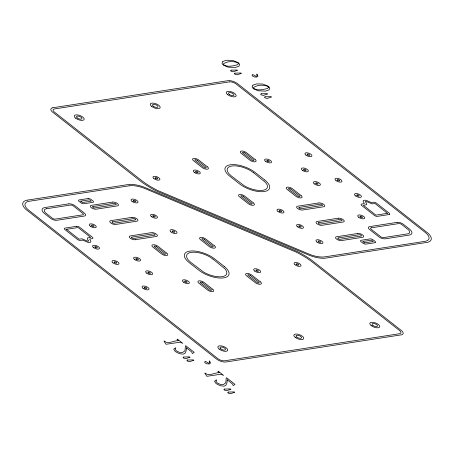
<?xml version="1.0" encoding="UTF-8"?>
<svg xmlns="http://www.w3.org/2000/svg" width="454" height="454" viewBox="0 0 454 454"><rect width="100%" height="100%" fill="white"/><g stroke="black" fill="none" stroke-linecap="round" stroke-linejoin="round"><path stroke-width="0.68" d="M135.156 239.735L156.346 236.455A3.694 1.561 20.4 0 0 156.431 234.156A3.694 1.561 20.4 0 0 151.477 232.635L130.287 235.915A3.694 1.561 20.4 0 0 130.202 238.214A3.694 1.561 20.4 0 0 135.156 239.735M364.477 242.884L373.301 241.5L371.582 240.149L362.706 241.5L364.42 242.867M178.178 340.29L178.161 340.676C173.956 340.438 167.849 344.711 164.462 341.107L163.968 341.039L166.016 344.285L180.051 342.202L182.786 343.366L177.463 339.183L177.06 339.246L178.178 340.29M218.998 372.325L218.981 372.711C214.776 372.473 208.67 376.752 205.282 373.143L204.788 373.075L206.837 376.321L220.871 374.244L223.606 375.401L218.283 371.224L217.88 371.281L218.998 372.325M186.446 347.775L186.146 350.874L184.937 353.416L183.206 354.154L179.347 353.666L175.323 351.589L173.695 349.302L175.426 347.775L175.811 348.076L175.182 349.325L176.424 350.897L179.296 352.31L182.417 352.599L184.954 350.794L185.459 345.84L185.856 345.778L194.216 352.332L192.382 353.553L191.645 351.935L186.446 347.775M227.267 379.811L226.966 382.909L225.757 385.452L224.032 386.189L220.167 385.707L216.144 383.624L214.515 381.337L216.246 379.811L216.632 380.111L216.002 381.366L217.245 382.932L220.116 384.345L223.237 384.634L225.774 382.83L226.279 377.876L226.682 377.813L235.036 384.373L233.203 385.588L232.465 383.971L227.267 379.811M80.704 201.145L82.458 202.529L91.294 201.15L89.534 199.783L80.704 201.145M66.517 229.321L79.064 239.196L81.924 238.781L86.731 240.819A1.328 0.562 20.4 0 0 88.258 241.188A1.328 0.562 20.4 0 0 88.485 240.546L87.747 239.86L87.389 237.941L90.681 237.414L78.094 227.533L66.517 229.321M387.483 213.323L375.906 215.128L363.319 205.248L366.611 204.72L366.253 202.807L365.515 202.115A1.328 0.562 20.4 0 1 365.742 201.474A1.328 0.562 20.4 0 1 367.269 201.848L372.076 203.88L374.936 203.471L387.483 213.323M222.766 61.511L222.006 63.458L223.243 65.092L227.891 67.118L235.291 67.493L238.923 66.267L239.706 64.44L238.384 62.646L232.533 60.382L226.359 60.269L222.766 61.511M252.889 85.153L252.129 87.1L253.366 88.734L258.014 90.76L265.414 91.135L269.052 89.909L269.829 88.082L268.513 86.288L262.656 84.024L256.482 83.911L252.889 85.153M238.378 63.776L237.538 64.774C233.22 65.875 228.09 67.34 223.947 64.973L223.345 63.878C227.392 61.057 233.243 60.972 237.737 62.777L238.378 63.776M268.507 87.418L267.667 88.417C263.343 89.517 258.212 90.982 254.075 88.615L253.468 87.52C257.514 84.699 263.371 84.614 267.86 86.419L268.507 87.418M252.543 74.825L252.021 75.273L252.6 76.085L254.45 76.947L256.641 77.118L257.968 76.21L257.112 74.121L256.635 74.195L257.157 75.676L256.107 76.397L253.712 74.927L252.543 74.825M205.1 361.702L204.584 362.15L205.157 362.956L207.007 363.824L209.198 363.989L210.525 363.087L209.669 360.992L209.192 361.066L209.714 362.553L208.664 363.268L206.269 361.804L205.1 361.702M235.03 73.139L234.326 73.525L234.786 74.178L236.988 74.819L241.358 73.395L240.858 73.003L235.03 73.139M265.153 96.781L264.449 97.167L264.909 97.82L267.111 98.461L271.486 97.037L270.981 96.645L265.153 96.781M187.587 360.016L186.883 360.397L187.343 361.055L189.545 361.69L193.92 360.272L193.415 359.88L187.587 360.016M228.407 392.052L227.704 392.432L228.163 393.09L230.365 393.731L234.741 392.307L234.236 391.916L228.407 392.052M231.228 70.143L230.496 70.518L230.933 71.153L233.169 71.806L237.487 70.353L237.033 70.001L231.228 70.143M261.351 93.785L260.624 94.16L261.056 94.795L263.292 95.448L267.61 93.995L267.162 93.643L261.351 93.785M183.785 357.02L183.058 357.394L183.49 358.03L185.726 358.683L190.044 357.23L189.596 356.878L183.785 357.02M224.605 389.055L223.879 389.43L224.31 390.065L226.546 390.718L230.865 389.265L230.416 388.913L224.605 389.055M93.008 206.559L92.712 206.644A1.328 0.562 20.4 0 0 92.883 207.41A1.328 0.562 20.4 0 0 94.404 207.972L116.059 204.618A1.328 0.562 20.4 0 0 115.889 203.852A1.328 0.562 20.4 0 0 114.368 203.29L93.008 206.559M112.473 221.836L112.178 221.921A1.328 0.562 20.4 0 0 112.348 222.687A1.328 0.562 20.4 0 0 113.869 223.249L135.525 219.895A1.328 0.562 20.4 0 0 135.354 219.129A1.328 0.562 20.4 0 0 133.834 218.567L112.473 221.836M131.938 237.113L131.643 237.198A1.328 0.562 20.4 0 0 131.813 237.964A1.328 0.562 20.4 0 0 133.334 238.526L154.99 235.172A1.328 0.562 20.4 0 0 154.82 234.406A1.328 0.562 20.4 0 0 153.299 233.844L131.938 237.113M299.305 207.404L299.01 207.489A1.328 0.562 20.4 0 0 299.18 208.261A1.328 0.562 20.4 0 0 300.701 208.817L322.357 205.463A1.328 0.562 20.4 0 0 322.187 204.697A1.328 0.562 20.4 0 0 320.666 204.141L299.305 207.404M318.77 222.681L318.475 222.766A1.328 0.562 20.4 0 0 318.646 223.533A1.328 0.562 20.4 0 0 320.166 224.094L341.822 220.74A1.328 0.562 20.4 0 0 341.652 219.974A1.328 0.562 20.4 0 0 340.131 219.418L318.77 222.681M338.236 237.958L337.941 238.044A1.328 0.562 20.4 0 0 338.111 238.81A1.328 0.562 20.4 0 0 339.632 239.371L361.288 236.018A1.328 0.562 20.4 0 0 361.117 235.251A1.328 0.562 20.4 0 0 359.596 234.695L338.236 237.958M52.88 107.746L52.318 107.865A7.321 3.093 20.4 0 0 52.165 111.792L139.747 180.561A55.626 23.506 20.4 0 0 153.827 189.641L157.118 191.338L309.957 255.534A20.107 8.495 20.4 0 0 325.189 258.201L427.867 242.271A16.633 7.031 20.4 0 0 428.213 233.356L236.943 83.195A7.321 3.093 20.4 0 0 228.493 80.602L52.88 107.746M27.473 200.101L26.133 200.396A16.633 7.031 20.4 0 0 25.787 209.311L217.057 359.466A7.321 3.093 20.4 0 0 225.507 362.059L401.682 334.797A7.321 3.093 20.4 0 0 401.835 330.875L311.767 260.227A55.683 23.534 20.4 0 0 300.173 253.026L296.882 251.323L144.043 187.127A20.107 8.495 20.4 0 0 128.811 184.46L27.473 200.101M46.456 208.755L45.78 208.902A7.474 3.161 20.4 0 0 45.627 212.909L52.46 218.295A2.281 0.965 20.4 0 0 55.093 219.106L82.974 214.793A2.281 0.965 20.4 0 0 83.02 213.567L73.185 205.849A2.281 0.965 20.4 0 0 70.552 205.043L46.456 208.755M371.264 227.823L371.026 227.874A2.281 0.965 20.4 0 0 370.98 229.094L380.815 236.812A2.281 0.965 20.4 0 0 383.448 237.624L408.22 233.765A7.474 3.161 20.4 0 0 408.373 229.758L401.54 224.367A2.281 0.965 20.4 0 0 398.907 223.561L371.264 227.823M76.476 226.313L64.791 228.135A2.469 1.044 20.4 0 0 64.74 229.457L77.634 239.576A2.469 1.044 20.4 0 0 80.483 240.45L82.696 240.109L87.321 242.13A3.694 1.561 20.4 0 0 90.885 241.579L89.705 239.037L92.196 238.651A2.469 1.044 20.4 0 0 92.258 237.113L79.308 227.006A2.469 1.044 20.4 0 0 76.476 226.313M389.209 214.526L377.524 216.348A2.469 1.044 20.4 0 1 374.692 215.656L361.742 205.548A2.469 1.044 20.4 0 1 361.804 204.011L364.295 203.63L363.115 201.082A3.694 1.561 20.4 0 1 366.679 200.532L371.304 202.552L373.517 202.212A2.469 1.044 20.4 0 1 376.366 203.086L389.26 213.204A2.469 1.044 20.4 0 1 389.209 214.526M229.344 81.89L54.474 108.949A4.971 2.1 20.4 0 0 54.355 112.042L141.319 180.295A53.254 22.507 20.4 0 0 157.873 190.578L308.924 254.058A17.757 7.502 20.4 0 0 324.854 256.845L424.927 241.358A14.284 6.038 20.4 0 0 425.273 232.465L236.012 83.933A4.971 2.1 20.4 0 0 229.344 81.89M129.146 185.822L29.073 201.304A14.284 6.038 20.4 0 0 28.727 210.196L217.988 358.734A4.971 2.1 20.4 0 0 224.656 360.777L399.526 333.713A4.971 2.1 20.4 0 0 399.645 330.62L312.681 262.372A53.254 22.507 20.4 0 0 296.127 252.083L145.076 188.603A17.757 7.502 20.4 0 0 129.146 185.822M88.161 198.54L78.979 199.959A2.469 1.044 20.4 0 0 78.928 201.281L80.988 202.898A2.469 1.044 20.4 0 0 83.837 203.772L92.809 202.393A2.469 1.044 20.4 0 0 92.871 200.861L91.01 199.414A2.469 1.044 20.4 0 0 88.161 198.54M68.787 203.846L44.861 207.552A9.823 4.154 20.4 0 0 44.623 213.664L50.644 218.391A4.631 1.958 20.4 0 0 56.858 220.298L84.331 216.047A4.631 1.958 20.4 0 0 84.444 213.164L75.001 205.753A4.631 1.958 20.4 0 0 68.787 203.846M112.547 202.081L91.356 205.361A3.694 1.561 20.4 0 0 91.271 207.66A3.694 1.561 20.4 0 0 96.225 209.181L117.416 205.9A3.694 1.561 20.4 0 0 117.501 203.602A3.694 1.561 20.4 0 0 112.547 202.081M132.012 217.358L110.821 220.638A3.694 1.561 20.4 0 0 110.736 222.937A3.694 1.561 20.4 0 0 115.691 224.458L136.881 221.177A3.694 1.561 20.4 0 0 136.966 218.879A3.694 1.561 20.4 0 0 132.012 217.358M318.844 202.932L297.654 206.207A3.694 1.561 20.4 0 0 297.569 208.511A3.694 1.561 20.4 0 0 302.523 210.026L323.713 206.752A3.694 1.561 20.4 0 0 323.798 204.448A3.694 1.561 20.4 0 0 318.844 202.932M338.309 218.204L317.119 221.484A3.694 1.561 20.4 0 0 317.034 223.782A3.694 1.561 20.4 0 0 321.988 225.303L343.179 222.023A3.694 1.561 20.4 0 0 343.264 219.725A3.694 1.561 20.4 0 0 338.309 218.204M397.142 222.364L369.669 226.614A4.631 1.958 20.4 0 0 369.556 229.503L378.999 236.909A4.631 1.958 20.4 0 0 385.213 238.815L409.139 235.115A9.823 4.154 20.4 0 0 409.377 228.998L403.356 224.27A4.631 1.958 20.4 0 0 397.142 222.364M357.775 233.481L336.584 236.761A3.694 1.561 20.4 0 0 336.499 239.059A3.694 1.561 20.4 0 0 341.453 240.58L362.644 237.3A3.694 1.561 20.4 0 0 362.729 235.002A3.694 1.561 20.4 0 0 357.775 233.481M375.021 242.703L365.839 244.127A2.469 1.044 20.4 0 1 362.99 243.253L361.129 241.8A2.469 1.044 20.4 0 1 361.191 240.268L370.163 238.889A2.469 1.044 20.4 0 1 373.012 239.763L375.072 241.38A2.469 1.044 20.4 0 1 375.021 242.703M244.859 152.924L244.473 152.669A1.385 0.585 20.4 0 0 242.884 152.277A1.385 0.585 20.4 0 0 242.646 152.953L251.879 160.194A1.385 0.585 20.4 0 0 253.468 160.585A1.385 0.585 20.4 0 0 253.707 159.916L244.859 152.924M290.838 189.012L290.458 188.756A1.385 0.585 20.4 0 0 288.863 188.365A1.385 0.585 20.4 0 0 288.625 189.034L297.858 196.281A1.385 0.585 20.4 0 0 299.447 196.673A1.385 0.585 20.4 0 0 299.685 195.997L290.838 189.012M253.559 172.713L250.324 170.539A16.106 6.804 20.4 0 0 231.841 166.016A16.106 6.804 20.4 0 0 229.083 173.831L231.54 176.124L244.303 185.777A16.106 6.804 20.4 0 0 262.787 190.305A16.106 6.804 20.4 0 0 265.55 182.491L253.559 172.713M197.189 160.302L196.809 160.046A1.385 0.585 20.4 0 0 195.214 159.655A1.385 0.585 20.4 0 0 194.976 160.33L204.209 167.571A1.385 0.585 20.4 0 0 205.804 167.963A1.385 0.585 20.4 0 0 206.037 167.288L197.189 160.302M243.174 196.389L242.788 196.128A1.385 0.585 20.4 0 0 241.193 195.742A1.385 0.585 20.4 0 0 240.955 196.412L250.188 203.659A1.385 0.585 20.4 0 0 251.783 204.05A1.385 0.585 20.4 0 0 252.021 203.375L243.174 196.389M204.192 239.264L203.812 239.003A1.385 0.585 20.4 0 0 202.217 238.617A1.385 0.585 20.4 0 0 201.979 239.286L211.212 246.533A1.385 0.585 20.4 0 0 212.807 246.925A1.385 0.585 20.4 0 0 213.045 246.25L204.192 239.264M250.177 275.345L249.791 275.09A1.385 0.585 20.4 0 0 248.196 274.698A1.385 0.585 20.4 0 0 247.963 275.374L257.191 282.621A1.385 0.585 20.4 0 0 258.786 283.007A1.385 0.585 20.4 0 0 259.024 282.337L250.177 275.345M212.932 259.058L209.697 256.885A16.106 6.804 20.4 0 0 191.213 252.362A16.106 6.804 20.4 0 0 188.45 260.176L190.913 262.469L203.676 272.122A16.106 6.804 20.4 0 0 222.159 276.651A16.106 6.804 20.4 0 0 224.917 268.836L212.932 259.058M156.528 246.641L156.142 246.38A1.385 0.585 20.4 0 0 154.553 245.989A1.385 0.585 20.4 0 0 154.315 246.664L163.542 253.911A1.385 0.585 20.4 0 0 165.137 254.297A1.385 0.585 20.4 0 0 165.375 253.627L156.528 246.641M202.507 282.723L202.121 282.467A1.385 0.585 20.4 0 0 200.532 282.076A1.385 0.585 20.4 0 0 200.293 282.751L209.527 289.993A1.385 0.585 20.4 0 0 211.116 290.384A1.385 0.585 20.4 0 0 211.354 289.714L202.507 282.723M255.12 159.473L246.357 152.601A3.751 1.583 20.4 0 0 241.324 151.057A3.751 1.583 20.4 0 0 241.233 153.39L249.995 160.268A3.751 1.583 20.4 0 0 255.029 161.811A3.751 1.583 20.4 0 0 255.12 159.473M301.098 195.561L292.342 188.682A3.751 1.583 20.4 0 0 287.303 187.139A3.751 1.583 20.4 0 0 287.212 189.477L295.974 196.349A3.751 1.583 20.4 0 0 301.008 197.893A3.751 1.583 20.4 0 0 301.098 195.561M264.796 180.028L255.063 172.389A18.472 7.803 20.4 0 0 230.28 164.791A18.472 7.803 20.4 0 0 229.838 176.294L239.57 183.932A18.472 7.803 20.4 0 0 264.347 191.526A18.472 7.803 20.4 0 0 264.796 180.028M207.45 166.851L198.693 159.973A3.751 1.583 20.4 0 0 193.654 158.429A3.751 1.583 20.4 0 0 193.563 160.767L202.325 167.639A3.751 1.583 20.4 0 0 207.359 169.183A3.751 1.583 20.4 0 0 207.45 166.851M253.428 202.932L244.672 196.06A3.751 1.583 20.4 0 0 239.638 194.516A3.751 1.583 20.4 0 0 239.547 196.854L248.304 203.727A3.751 1.583 20.4 0 0 253.338 205.27A3.751 1.583 20.4 0 0 253.428 202.932M214.453 245.807L205.696 238.935A3.751 1.583 20.4 0 0 200.662 237.391A3.751 1.583 20.4 0 0 200.572 239.729L209.328 246.601A3.751 1.583 20.4 0 0 214.362 248.145A3.751 1.583 20.4 0 0 214.453 245.807M260.437 281.894L251.675 275.022A3.751 1.583 20.4 0 0 246.641 273.478A3.751 1.583 20.4 0 0 246.55 275.816L255.307 282.689A3.751 1.583 20.4 0 0 260.346 284.232A3.751 1.583 20.4 0 0 260.437 281.894M224.162 266.373L214.43 258.735A18.472 7.803 20.4 0 0 189.653 251.136A18.472 7.803 20.4 0 0 189.204 262.639L198.937 270.278A18.472 7.803 20.4 0 0 223.72 277.871A18.472 7.803 20.4 0 0 224.162 266.373M166.788 253.184L158.026 246.312A3.751 1.583 20.4 0 0 152.992 244.768A3.751 1.583 20.4 0 0 152.902 247.107L161.658 253.979A3.751 1.583 20.4 0 0 166.697 255.523A3.751 1.583 20.4 0 0 166.788 253.184M212.767 289.272L204.005 282.399A3.751 1.583 20.4 0 0 198.971 280.856A3.751 1.583 20.4 0 0 198.88 283.188L207.643 290.066A3.751 1.583 20.4 0 0 212.676 291.61A3.751 1.583 20.4 0 0 212.767 289.272M143.033 288.341A3.694 1.561 20.4 0 0 148.923 289.408A3.694 1.561 20.4 0 0 144.707 286.099A3.694 1.561 20.4 0 0 143.033 288.341M144.65 288.091A1.328 0.562 20.4 0 0 146.767 288.472A1.328 0.562 20.4 0 0 145.252 287.286A1.328 0.562 20.4 0 0 144.65 288.091M295.191 337.367A5.272 2.23 20.4 0 0 303.601 338.888A5.272 2.23 20.4 0 0 297.586 334.167A5.272 2.23 20.4 0 0 295.191 337.367M183.393 282.093A3.694 1.561 20.4 0 0 189.284 283.165A3.694 1.561 20.4 0 0 185.067 279.857A3.694 1.561 20.4 0 0 183.393 282.093M254.666 271.066A3.694 1.561 20.4 0 0 260.556 272.133A3.694 1.561 20.4 0 0 256.34 268.825A3.694 1.561 20.4 0 0 254.666 271.066M371.185 325.603A5.272 2.23 20.4 0 0 379.595 327.13A5.272 2.23 20.4 0 0 373.58 322.408A5.272 2.23 20.4 0 0 371.185 325.603M295.026 264.818A3.694 1.561 20.4 0 0 300.917 265.891A3.694 1.561 20.4 0 0 296.7 262.582A3.694 1.561 20.4 0 0 295.026 264.818M219.197 349.126A5.272 2.23 20.4 0 0 227.602 350.653A5.272 2.23 20.4 0 0 221.586 345.931A5.272 2.23 20.4 0 0 219.197 349.126M134.56 259.518A3.694 1.561 20.4 0 0 140.451 260.585A3.694 1.561 20.4 0 0 136.234 257.276A3.694 1.561 20.4 0 0 134.56 259.518M170.993 231.971A3.694 1.561 20.4 0 0 176.884 233.044A3.694 1.561 20.4 0 0 172.673 229.735A3.694 1.561 20.4 0 0 170.993 231.971M90.25 226.177A3.694 1.561 20.4 0 0 96.14 227.244A3.694 1.561 20.4 0 0 91.924 223.936A3.694 1.561 20.4 0 0 90.25 226.177M112.978 262.855A3.694 1.561 20.4 0 0 118.869 263.927A3.694 1.561 20.4 0 0 114.652 260.619A3.694 1.561 20.4 0 0 112.978 262.855M93.513 247.578A3.694 1.561 20.4 0 0 99.403 248.65A3.694 1.561 20.4 0 0 95.187 245.342A3.694 1.561 20.4 0 0 93.513 247.578M146.625 273.149A3.694 1.561 20.4 0 0 152.516 274.216A3.694 1.561 20.4 0 0 148.299 270.907A3.694 1.561 20.4 0 0 146.625 273.149M132.018 201.383A3.694 1.561 20.4 0 0 137.908 202.45A3.694 1.561 20.4 0 0 133.692 199.141A3.694 1.561 20.4 0 0 132.018 201.383M151.483 216.66A3.694 1.561 20.4 0 0 157.373 217.727A3.694 1.561 20.4 0 0 153.157 214.419A3.694 1.561 20.4 0 0 151.483 216.66M185.005 281.843A1.328 0.562 20.4 0 0 187.127 282.229A1.328 0.562 20.4 0 0 185.612 281.037A1.328 0.562 20.4 0 0 185.005 281.843M172.611 231.722A1.328 0.562 20.4 0 0 174.728 232.108A1.328 0.562 20.4 0 0 173.212 230.916A1.328 0.562 20.4 0 0 172.611 231.722M148.242 272.899A1.328 0.562 20.4 0 0 150.359 273.28A1.328 0.562 20.4 0 0 148.844 272.094A1.328 0.562 20.4 0 0 148.242 272.899M296.638 264.568A1.328 0.562 20.4 0 0 298.76 264.954A1.328 0.562 20.4 0 0 297.245 263.763A1.328 0.562 20.4 0 0 296.638 264.568M372.802 325.353A2.906 1.226 20.4 0 0 377.439 326.193A2.906 1.226 20.4 0 0 374.119 323.594A2.906 1.226 20.4 0 0 372.802 325.353M136.177 259.268A1.328 0.562 20.4 0 0 138.294 259.648A1.328 0.562 20.4 0 0 136.779 258.462A1.328 0.562 20.4 0 0 136.177 259.268M296.808 337.118A2.906 1.226 20.4 0 0 301.439 337.958A2.906 1.226 20.4 0 0 298.125 335.353A2.906 1.226 20.4 0 0 296.808 337.118M114.595 262.605A1.328 0.562 20.4 0 0 116.712 262.991A1.328 0.562 20.4 0 0 115.197 261.799A1.328 0.562 20.4 0 0 114.595 262.605M133.635 201.133A1.328 0.562 20.4 0 0 135.752 201.519A1.328 0.562 20.4 0 0 134.236 200.328A1.328 0.562 20.4 0 0 133.635 201.133M220.809 348.876A2.906 1.226 20.4 0 0 225.445 349.716A2.906 1.226 20.4 0 0 222.131 347.111A2.906 1.226 20.4 0 0 220.809 348.876M95.13 247.328A1.328 0.562 20.4 0 0 97.247 247.714A1.328 0.562 20.4 0 0 95.732 246.528A1.328 0.562 20.4 0 0 95.13 247.328M153.1 216.41A1.328 0.562 20.4 0 0 155.217 216.791A1.328 0.562 20.4 0 0 153.702 215.605A1.328 0.562 20.4 0 0 153.1 216.41M256.283 270.817A1.328 0.562 20.4 0 0 258.4 271.197A1.328 0.562 20.4 0 0 256.885 270.011A1.328 0.562 20.4 0 0 256.283 270.817M91.861 225.927A1.328 0.562 20.4 0 0 93.978 226.313A1.328 0.562 20.4 0 0 92.463 225.122A1.328 0.562 20.4 0 0 91.861 225.927M151.608 106.412A5.272 2.23 20.4 0 0 160.018 107.938A5.272 2.23 20.4 0 0 154.002 103.217A5.272 2.23 20.4 0 0 151.608 106.412M265.562 161.352A3.694 1.561 20.4 0 0 271.452 162.418A3.694 1.561 20.4 0 0 267.241 159.11A3.694 1.561 20.4 0 0 265.562 161.352M194.289 172.378A3.694 1.561 20.4 0 0 200.18 173.445A3.694 1.561 20.4 0 0 195.963 170.137A3.694 1.561 20.4 0 0 194.289 172.378M75.614 118.171A5.272 2.23 20.4 0 0 84.024 119.697A5.272 2.23 20.4 0 0 78.009 114.975A5.272 2.23 20.4 0 0 75.614 118.171M153.929 178.626A3.694 1.561 20.4 0 0 159.819 179.693A3.694 1.561 20.4 0 0 155.608 176.385A3.694 1.561 20.4 0 0 153.929 178.626M305.922 155.103A3.694 1.561 20.4 0 0 311.813 156.17A3.694 1.561 20.4 0 0 307.596 152.862A3.694 1.561 20.4 0 0 305.922 155.103M227.607 94.653A5.272 2.23 20.4 0 0 236.012 96.174A5.272 2.23 20.4 0 0 229.996 91.458A5.272 2.23 20.4 0 0 227.607 94.653M314.395 183.927A3.694 1.561 20.4 0 0 320.286 184.994A3.694 1.561 20.4 0 0 316.069 181.685A3.694 1.561 20.4 0 0 314.395 183.927M277.962 211.473A3.694 1.561 20.4 0 0 283.852 212.54A3.694 1.561 20.4 0 0 279.636 209.232A3.694 1.561 20.4 0 0 277.962 211.473M358.705 217.267A3.694 1.561 20.4 0 0 364.602 218.334A3.694 1.561 20.4 0 0 360.385 215.026A3.694 1.561 20.4 0 0 358.705 217.267M335.977 180.59A3.694 1.561 20.4 0 0 341.868 181.657A3.694 1.561 20.4 0 0 337.651 178.348A3.694 1.561 20.4 0 0 335.977 180.59M355.442 195.861A3.694 1.561 20.4 0 0 361.333 196.934A3.694 1.561 20.4 0 0 357.116 193.625A3.694 1.561 20.4 0 0 355.442 195.861M302.33 170.295A3.694 1.561 20.4 0 0 308.221 171.362A3.694 1.561 20.4 0 0 304.01 168.059A3.694 1.561 20.4 0 0 302.33 170.295M316.937 242.061A3.694 1.561 20.4 0 0 322.828 243.128A3.694 1.561 20.4 0 0 318.617 239.82A3.694 1.561 20.4 0 0 316.937 242.061M297.472 226.784A3.694 1.561 20.4 0 0 303.363 227.851A3.694 1.561 20.4 0 0 299.152 224.548A3.694 1.561 20.4 0 0 297.472 226.784M153.225 106.162A2.906 1.226 20.4 0 0 157.861 107.002A2.906 1.226 20.4 0 0 154.542 104.403A2.906 1.226 20.4 0 0 153.225 106.162M267.179 161.096A1.328 0.562 20.4 0 0 269.296 161.482A1.328 0.562 20.4 0 0 267.781 160.296A1.328 0.562 20.4 0 0 267.179 161.096M195.907 172.128A1.328 0.562 20.4 0 0 198.023 172.514A1.328 0.562 20.4 0 0 196.508 171.323A1.328 0.562 20.4 0 0 195.907 172.128M77.231 117.921A2.906 1.226 20.4 0 0 81.862 118.761A2.906 1.226 20.4 0 0 78.548 116.162A2.906 1.226 20.4 0 0 77.231 117.921M155.546 178.371A1.328 0.562 20.4 0 0 157.663 178.757A1.328 0.562 20.4 0 0 156.148 177.571A1.328 0.562 20.4 0 0 155.546 178.371M307.54 154.854A1.328 0.562 20.4 0 0 309.656 155.24A1.328 0.562 20.4 0 0 308.141 154.048A1.328 0.562 20.4 0 0 307.54 154.854M229.219 94.404A2.906 1.226 20.4 0 0 233.855 95.244A2.906 1.226 20.4 0 0 230.541 92.639A2.906 1.226 20.4 0 0 229.219 94.404M316.012 183.677A1.328 0.562 20.4 0 0 318.129 184.063A1.328 0.562 20.4 0 0 316.614 182.871A1.328 0.562 20.4 0 0 316.012 183.677M279.573 211.224A1.328 0.562 20.4 0 0 281.696 211.604A1.328 0.562 20.4 0 0 280.18 210.418A1.328 0.562 20.4 0 0 279.573 211.224M360.323 217.018A1.328 0.562 20.4 0 0 362.44 217.404A1.328 0.562 20.4 0 0 360.924 216.212A1.328 0.562 20.4 0 0 360.323 217.018M337.594 180.334A1.328 0.562 20.4 0 0 339.711 180.72A1.328 0.562 20.4 0 0 338.196 179.534A1.328 0.562 20.4 0 0 337.594 180.334M357.06 195.612A1.328 0.562 20.4 0 0 359.176 195.997A1.328 0.562 20.4 0 0 357.661 194.806A1.328 0.562 20.4 0 0 357.06 195.612M303.947 170.046A1.328 0.562 20.4 0 0 306.064 170.432A1.328 0.562 20.4 0 0 304.549 169.24A1.328 0.562 20.4 0 0 303.947 170.046M318.555 241.812A1.328 0.562 20.4 0 0 320.672 242.198A1.328 0.562 20.4 0 0 319.156 241.006A1.328 0.562 20.4 0 0 318.555 241.812M299.09 226.535A1.328 0.562 20.4 0 0 301.206 226.921A1.328 0.562 20.4 0 0 299.691 225.729A1.328 0.562 20.4 0 0 299.09 226.535"/></g></svg>
